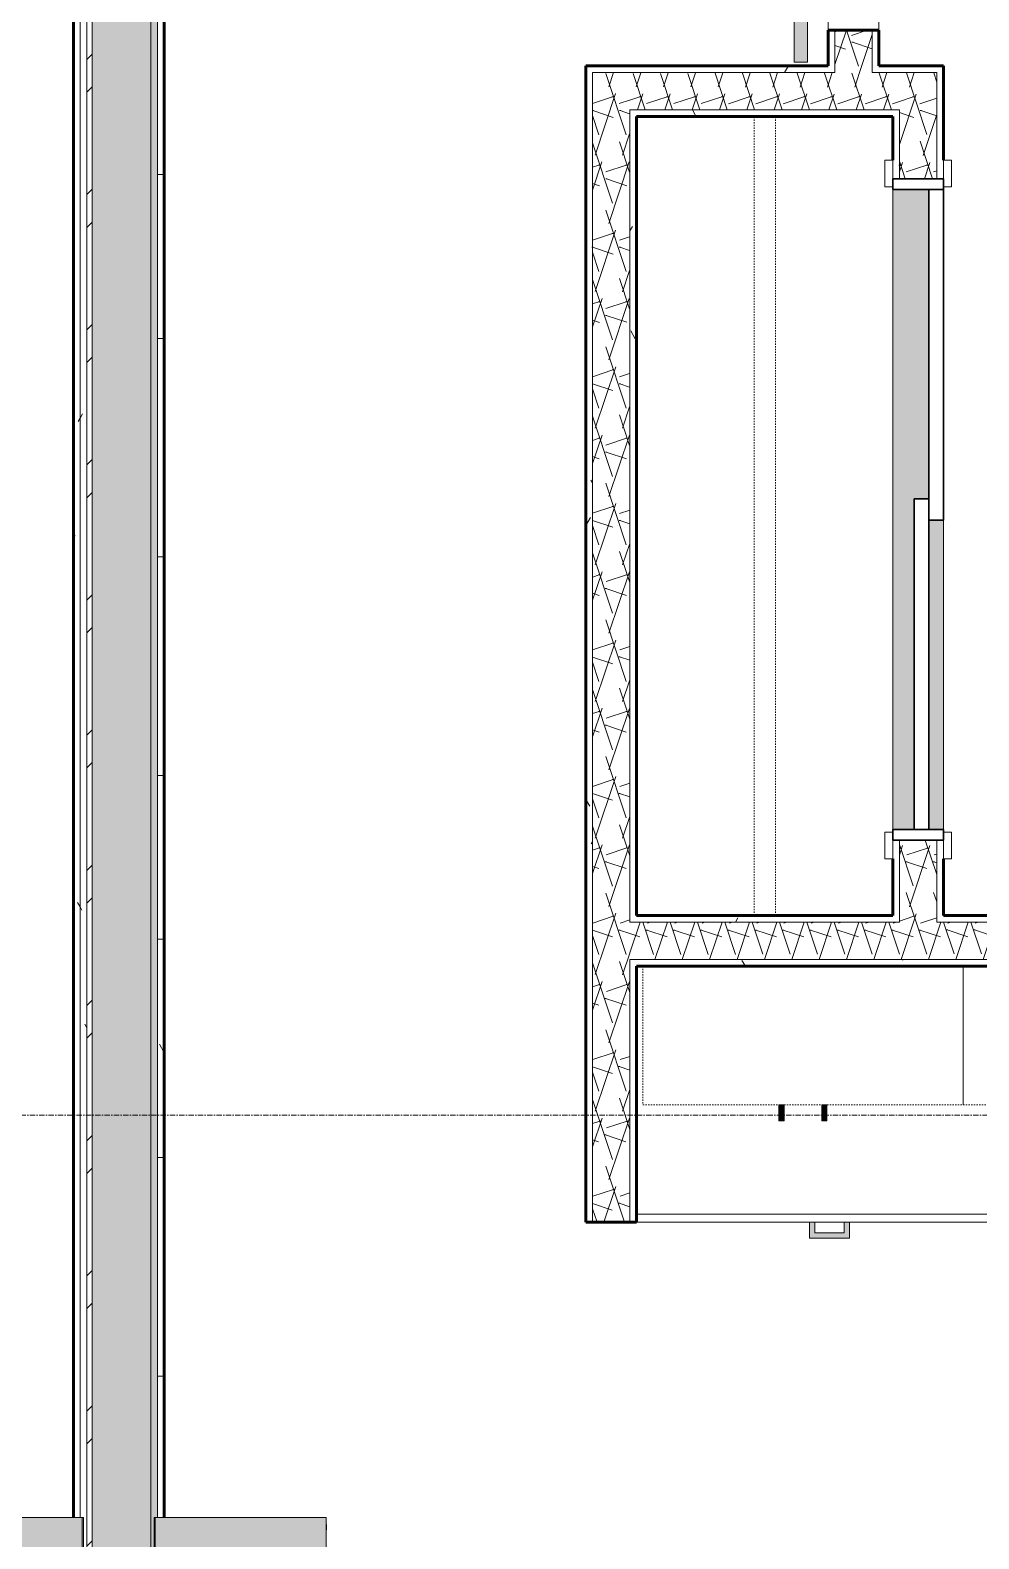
# Model space of a CAD drawing. Header units: inches. Extents: x -4169 to -1846, y 9706 to 12377.
# Drawn here: x -3145.4 to -3056.5, y 10127.5 to 10268.9 of the extents above; entities that cross this region are included whole.
import ezdxf

# ---------------------------------------------------------------- set-up
doc = ezdxf.new("R2010")
doc.units = ezdxf.units.IN
doc.header["$MEASUREMENT"] = 0
doc.linetypes.add('Dash', pattern=[0.25, 0.125, -0.125])
doc.linetypes.add('Grid Line 1_2_', pattern=[0.875, 0.5, -0.125, 0.125, -0.125])
for name, color, linetype, lineweight in [('0-1', 7, 'Continuous', 5), ('0-2', 10, 'Continuous', 18), ('A-DOOR-1', 7, 'Continuous', 9), ('A-DOOR-2', 50, 'Continuous', 30), ('A-DOOR-3', 135, 'Continuous', 18), ('A-DOOR-4', 10, 'Continuous', 18), ('A-DOOR-5', 250, 'Continuous', 60), ('A-DOOR-FRAM-1', 50, 'Continuous', 30), ('A-WALL', 113, 'Continuous', 18), ('A-WALL-1', 8, 'Continuous', 5), ('A-WALL-4', 250, 'Continuous', 60), ('A-WALL-5', 10, 'Continuous', 18), ('A-WALL-PATT-1', 7, 'Continuous', 9), ('A-WALL-PATT-2', 253, 'Continuous', 9), ('A-WALL-PATT-4', 111, 'Continuous', 9), ('I-FURN-1', 7, 'Continuous', 9), ('I-FURN-2', 55, 'Continuous', 9), ('I-FURN-3', 253, 'Continuous', 9), ('I-WALL-2', 2, 'Continuous', 5), ('I-WALL-3', 2, 'Continuous', 60), ('Q-CASE-1', 253, 'Continuous', 9), ('Q-CASE-2', 7, 'Continuous', 9), ('Q-CASE-4', 71, 'Continuous', 9), ('Q-CASE-5', 7, 'Dash', 9), ('Q-CASE-HDLN-1', 7, 'Dash', 9), ('S-GRID-1', 1, 'Grid Line 1_2_', 9)]:
    doc.layers.add(name, color=color, linetype=linetype, lineweight=lineweight)
pattern_1 = [(0, (0, 0), (20.48, 5.12), [0.845, -14.515, 0.845, -14.515, -81.92]), (0, (0, 0), (20.48, 5.12), [-30.72, 0.845, -29.875, 0.845, -14.515, -35.84]), (0, (0, 0), (20.48, 5.12), [-76.8, 0.845, -9.395, 0.845, -24.755]), (120, (7.68, 2.56), (-14.67405, 15.1762003), [0.845, -14.515, 0.845, -14.515, -81.92]), (120, (7.68, 2.56), (-14.67405, 15.1762003), [-30.72, 0.845, -29.875, 0.845, -14.515, -35.84]), (120, (7.68, 2.56), (-14.67405, 15.1762003), [-76.8, 0.845, -9.395, 0.845, -24.755]), (240, (10.24, 12.8), (-5.80595, -20.2962003), [0.845, -14.515, 0.845, -14.515, -81.92]), (240, (10.24, 12.8), (-5.80595, -20.2962003), [-30.72, 0.845, -29.875, 0.845, -14.515, -35.84]), (240, (10.24, 12.8), (-5.80595, -20.2962003), [-76.8, 0.845, -9.395, 0.845, -24.755])]
pattern_2 = [(161.57, (0.32, 0.32), (-2.560496185, -0.000537386), [0, -18.214, 2.022, 0]), (18.43, (-0.32, 0.32), (-2.560496185, 0.000537386), [0, -18.214, 2.022, 0]), (108.43, (0.32, 0.32), (1.27922091, -6.400876726), [6.07, -14.166]), (71.57, (-0.32, 0.32), (1.27922091, 6.400876726), [6.07, -14.166])]

# ---------------------------------------------------------------- blocks, each defined once
blk = doc.blocks.new('Entertainment_Center_14771 - Entertainment_Center_14771-1352616-ENLARGED RCP - 1ST FLOOR PLAN')
at = {"layer": 'I-FURN-3'}
for points in [[(36, 6.12), (-36, 6.12), (-36, 6), (36, 6)], [(36, -10), (36, 6), (-36, 6), (-36, -10), (-18, -10), (-18, -6), (18, -6), (18, -10), (35, -10)], [(-34.85, -10), (-35.34, -10), (-35.31, -10.03), (-34.85, -10.03)], [(-18.66, -10.03), (-18.66, -10), (-19.66, -10), (-19.66, -10.03), (-19, -10.03)], [(19.66, -10.03), (19.66, -10), (18.66, -10), (18.66, -10.03), (19, -10.03)], [(35.34, -10.03), (35.31, -10), (34.85, -10), (34.85, -10.03), (35.31, -10.03)]]:
    blk.add_hatch(color=256, dxfattribs=at).paths.add_polyline_path(points, flags=0)
at = {"layer": 'I-FURN-1'}
for p, q in [((36, 6.12), (-36, 6.12)), ((-36, 6), (-36, 6.12)), ((-36, 6), (36, 6)), ((-36, -10), (-36, 6)), ((-36, 6), (36, 6)), ((36, 6), (36, 6.12)), ((36, 6), (36, -10)), ((18, -6), (-18, -6)), ((-18, -6), (-18, -10)), ((18, -10), (18, -6)), ((-18, -10), (-36, -10)), ((-35.34, -10.03), (-35.34, -10)), ((-34.85, -10.03), (-35.34, -10.03)), ((-34.85, -10), (-34.85, -10.03)), ((-19.66, -10.03), (-19.66, -10)), ((-18.66, -10.03), (-19.66, -10.03)), ((-18.66, -10), (-18.66, -10.03)), ((36, -10), (18, -10)), ((18.66, -10.03), (18.66, -10)), ((19.66, -10.03), (18.66, -10.03)), ((19.66, -10), (19.66, -10.03)), ((34.85, -10.03), (34.85, -10)), ((35.34, -10.03), (34.85, -10.03)), ((35.34, -10), (35.34, -10.03))]:
    blk.add_line(p, q, dxfattribs=at)
blk = doc.blocks.new('Entertainment_Center_14771 - Entertainment_Center_14771-1372851-ENLARGED RCP - 1ST FLOOR PLAN')
at = {"layer": 'I-FURN-2'}
for points in [[(-36, 10), (-36, -6), (36, -6), (36, 10), (18, 10), (18, 6), (-18, 6), (-18, 10), (-35, 10)], [(-35.34, 10.03), (-35.31, 10), (-34.85, 10), (-34.85, 10.03), (-35.31, 10.03)], [(-19.66, 10.03), (-19.66, 10), (-18.66, 10), (-18.66, 10.03), (-19, 10.03)], [(18.66, 10.03), (18.66, 10), (19.66, 10), (19.66, 10.03), (19, 10.03)], [(34.85, 10), (35.34, 10), (35.31, 10.03), (34.85, 10.03)], [(-36, -6.13), (36, -6.13), (36, -6), (-36, -6)]]:
    blk.add_hatch(color=256, dxfattribs=at).paths.add_polyline_path(points, flags=0)
at = {"layer": 'I-FURN-1'}
for p, q in [((-36, -6), (-36, 10)), ((-36, 10), (-18, 10)), ((-35.34, 10), (-35.34, 10.03)), ((-35.34, 10.03), (-34.85, 10.03)), ((-34.85, 10.03), (-34.85, 10)), ((-19.66, 10), (-19.66, 10.03)), ((-19.66, 10.03), (-18.66, 10.03)), ((-18.66, 10.03), (-18.66, 10)), ((-18, 10), (-18, 6)), ((18, 6), (18, 10)), ((18, 10), (36, 10)), ((18.66, 10.03), (19.66, 10.03)), ((18.66, 10), (18.66, 10.03)), ((19.66, 10.03), (19.66, 10)), ((34.85, 10), (34.85, 10.03)), ((34.85, 10.03), (35.34, 10.03)), ((35.34, 10.03), (35.34, 10)), ((36, 10), (36, -6)), ((-18, 6), (18, 6)), ((36, -6), (-36, -6)), ((-36, -6.13), (-36, -6)), ((36, -6), (-36, -6)), ((-36, -6.13), (36, -6.13)), ((36, -6.13), (36, -6))]:
    blk.add_line(p, q, dxfattribs=at)
blk = doc.blocks.new('SLIDING - FLUSH - 5-0 x 6-8-2636081-ENLARGED RCP - 1ST FLOOR PLAN')
at = {"layer": 'A-DOOR-1'}
for p, q in [((-30.25, 3), (-32.75, 3)), ((-32.75, 3), (-32.75, 2.25)), ((-30.25, 2.25), (-30.25, 3)), ((32.75, 3), (30.25, 3)), ((30.25, 3), (30.25, 2.25)), ((32.75, 2.25), (32.75, 3)), ((-32.75, 2.25), (-30.25, 2.25)), ((30.25, 2.25), (32.75, 2.25)), ((-30.25, -2.5), (-32.75, -2.5)), ((-32.75, -2.5), (-32.75, -3.25)), ((-30.25, -3.25), (-30.25, -2.5)), ((32.75, -2.5), (30.25, -2.5)), ((30.25, -2.5), (30.25, -3.25)), ((32.75, -3.25), (32.75, -2.5)), ((-32.75, -3.25), (-30.25, -3.25)), ((30.25, -3.25), (32.75, -3.25))]:
    blk.add_line(p, q, dxfattribs=at)
at = {"layer": 'A-DOOR-2'}
for p, q in [((1, 2.25), (-30, 2.25)), ((-30, 2.25), (-30, 0.88)), ((1, 0.88), (1, 2.25)), ((-30, 0.88), (1, 0.88)), ((30, 0.88), (-1, 0.88)), ((-1, 0.88), (-1, -0.5)), ((30, -0.5), (30, 0.88)), ((-1, -0.5), (30, -0.5))]:
    blk.add_line(p, q, dxfattribs=at)
at = {"layer": 'A-DOOR-FRAM-1'}
for p, q in [((-30, 2.25), (-31, 2.25)), ((-31, 2.25), (-31, -2.5)), ((-30, -2.5), (-30, 2.25)), ((30, 2.25), (30, -2.5)), ((31, 2.25), (30, 2.25)), ((31, -2.5), (31, 2.25)), ((-31, -2.5), (-30, -2.5)), ((30, -2.5), (31, -2.5))]:
    blk.add_line(p, q, dxfattribs=at)
blk = doc.blocks.new('BARN - FLUSH - 3-0 x 7-0 BARN DOOR-2638558-ENLARGED RCP - 1ST FLOOR PLAN')
at = {"layer": 'A-DOOR-3'}
for points in [[(-21, -5.82), (-21, -4.07), (-57, -4.07), (-57, -5.82), (-22.54, -5.82)], [(-58.5, -6), (-58.5, -5.67), (-60, -5.67), (-60, -6)], [(-22.23, -6), (-22.23, -5.82), (-23.73, -5.82), (-23.73, -6), (-22.54, -6)]]:
    blk.add_hatch(color=256, dxfattribs=at).paths.add_polyline_path(points, flags=0)
h = blk.add_hatch(color=256, dxfattribs=at)
h.paths.add_polyline_path([(21, -4.51), (21, -4.32), (-21, -4.34), (-21, -4.95), (21, -4.95), (21, -4.64)], flags=0)
h.paths.add_polyline_path([(-57, -4.32), (-60, -4.34), (-60, -4.95), (-57, -4.95), (-57, -4.34)], flags=0)
h = blk.add_hatch(color=256, dxfattribs=at)
h.paths.add_polyline_path([(21, -5.39), (21, -4.95), (-21, -4.95), (-21, -5.57), (21, -5.55), (21, -5.49)], flags=0)
h.paths.add_polyline_path([(-57, -5.57), (-57, -4.95), (-60, -4.95), (-60, -5.57)], flags=0)
at = {"layer": 'A-DOOR-4'}
for p, q in [((-57, -5.82), (-57, -4.07)), ((-57, -4.07), (-21, -4.07)), ((-21, -4.07), (-21, -5.82)), ((-60, -4.32), (-57, -4.32)), ((-60, -4.32), (-60, -4.95)), ((-60, -4.95), (-60, -5.57)), ((-57, -5.57), (-60, -5.57)), ((-21, -4.32), (21, -4.32)), ((21, -5.57), (-21, -5.57)), ((21, -4.95), (21, -4.32)), ((21, -5.57), (21, -4.95)), ((-21, -5.82), (-57, -5.82))]:
    blk.add_line(p, q, dxfattribs=at)
at = {"layer": 'A-DOOR-5'}
for p, q in [((-60, -6), (-60, -5.67)), ((-60, -5.67), (-58.5, -5.67)), ((-58.5, -6), (-60, -6)), ((-58.5, -5.67), (-58.5, -6)), ((-23.73, -6), (-23.73, -5.82)), ((-22.23, -6), (-23.73, -6)), ((-22.23, -5.82), (-22.23, -6))]:
    blk.add_line(p, q, dxfattribs=at)
blk = doc.blocks.new('OD_CW_Closet - OD_CW_Closet-2503595-ENLARGED RCP - 1ST FLOOR PLAN')
at = {"layer": 'Q-CASE-HDLN-1'}
for p, q in [((0.74, 13), (75.64, 13)), ((0.74, 11), (75.64, 11)), ((8.8, 0), (68.8, 0))]:
    blk.add_line(p, q, dxfattribs=at)
blk = doc.blocks.new('OD_CW_Countertop - OD_CW_Countertop-2436483-ENLARGED RCP - 1ST FLOOR PLAN')
at = {"layer": 'Q-CASE-HDLN-1'}
for p, q in [((0.74, 0), (16.95, 0)), ((17.45, 0), (20.2, 0)), ((20.7, 0), (36.83, 0)), ((93.83, 0), (102.45, 0)), ((102.95, 0), (105.7, 0)), ((106.2, 0), (116.84, 0)), ((117.33, 0), (149.58, 0))]:
    blk.add_line(p, q, dxfattribs=at)
blk = doc.blocks.new('Base Cabinet 3 Drawer 230 - Base Cabinet 3 Drawer 230 36_-2567957-ENLARGED RCP - 1ST FLOOR PLAN')
at = {"layer": 'Q-CASE-4'}
blk.add_hatch(color=256, dxfattribs=at).paths.add_polyline_path([(2.61, -25.5), (2.61, -24), (2.11, -24), (2.11, -25), (-0.64, -25), (-0.64, -24), (-1.14, -24), (-1.14, -25.5)], flags=0)
at = {"layer": 'Q-CASE-2'}
for p, q in [((-17.26, -23.25), (-17.26, 0)), ((-17.26, 0), (18.74, 0)), ((18.74, 0), (18.74, -23.25)), ((-17.26, -23.25), (-17.26, -24)), ((18.74, -23.25), (-17.26, -23.25)), ((-17.26, -24), (18.74, -24)), ((-0.64, -24), (-1.14, -24)), ((-1.14, -25.5), (-1.14, -24)), ((-0.64, -25), (-0.64, -24)), ((2.11, -25), (2.11, -24)), ((2.11, -24), (2.61, -24)), ((2.61, -24), (2.61, -25.5)), ((18.74, -24), (18.74, -23.25)), ((-0.64, -25), (2.11, -25)), ((2.61, -25.5), (-1.14, -25.5))]:
    blk.add_line(p, q, dxfattribs=at)
blk = doc.blocks.new('300 Series Wall Hung Cabinet_302 - 30_ X 27_-V64-ENLARGED RCP - 1ST FLOOR PLAN')
at = {"layer": 'Q-CASE-5'}
for p, q in [((-15, -2.38), (-15, -15.38)), ((15, -7.47), (15, -2.38)), ((-15, -15.38), (-9.5, -15.38))]:
    blk.add_line(p, q, dxfattribs=at)
blk = doc.blocks.new('300 Series Wall Hung Cabinet_302 - 30_ X 27_-2569782-ENLARGED RCP - 1ST FLOOR PLAN')
at = {"layer": 'Q-CASE-1'}
for points in [[(-2.25, -16.87), (-1.76, -16.87), (-1.76, -15.38), (-2.25, -15.38)], [(1.75, -16.87), (2.24, -16.87), (2.24, -15.38), (1.75, -15.38)]]:
    blk.add_hatch(color=256, dxfattribs=at).paths.add_polyline_path(points, flags=0)
at = {"layer": 'Q-CASE-2'}
for p, q in [((-1.76, -15.38), (-2.25, -15.38)), ((-2.25, -15.38), (-2.25, -16.87)), ((-1.76, -16.87), (-1.76, -15.38)), ((2.24, -15.38), (1.75, -15.38)), ((1.75, -15.38), (1.75, -16.87)), ((2.24, -16.87), (2.24, -15.38)), ((-2.25, -16.87), (-1.76, -16.87)), ((1.75, -16.87), (2.24, -16.87))]:
    blk.add_line(p, q, dxfattribs=at)
at = {"layer": 'Q-CASE-5'}
for p, q in [((-15, -2.38), (-15, -15.38)), ((15, -15.38), (15, -2.38)), ((-15, -15.38), (15, -15.38))]:
    blk.add_line(p, q, dxfattribs=at)
blk = doc.blocks.new('CTR - 1st Phase - Unit Layouts_rvt-1-ENLARGED RCP - 1ST FLOOR PLAN')
at = {"layer": 'A-WALL-1'}
h = blk.add_hatch(color=256, dxfattribs=at)
h.paths.add_polyline_path([(-3061.24, 10193.98), (-3059.86, 10193.98), (-3059.86, 10222.98), (-3061.24, 10222.98)], flags=0)
h.paths.add_polyline_path([(-3062.61, 10193.98), (-3062.61, 10224.98), (-3061.24, 10224.98), (-3061.24, 10253.98), (-3064.61, 10253.98), (-3064.61, 10193.98), (-3063.99, 10193.98)], flags=0)
at = {"layer": 'A-WALL-PATT-1'}
h = blk.add_hatch(dxfattribs=at)
h.set_pattern_fill('FP_1', color=256, style=0, pattern_type=2)
h.set_pattern_definition(pattern_1)
h.paths.add_polyline_path([(-3070.03, 10265.57), (-3070.03, 10268.91), (-3070.65, 10268.91), (-3070.65, 10265.57)], flags=0)
h.paths.add_polyline_path([(-3070.65, 10304.91), (-3070.03, 10304.91), (-3070.03, 10356.04), (-3070.65, 10356.04), (-3070.65, 10309.45)], flags=0)
h = blk.add_hatch(dxfattribs=at)
h.set_pattern_fill('FP_1', color=256, style=0, pattern_type=2)
h.set_pattern_definition(pattern_1)
h.paths.add_polyline_path([(-3066.53, 10265.57), (-3065.9, 10265.57), (-3065.9, 10268.91), (-3066.53, 10268.91)], flags=0)
h.paths.add_polyline_path([(-3066.53, 10304.91), (-3065.9, 10304.91), (-3065.9, 10308.28), (-3066.53, 10308.28), (-3066.53, 10307.65)], flags=0)
h.paths.add_polyline_path([(-3065.9, 10311.78), (-3065.9, 10356.04), (-3066.53, 10356.04), (-3066.53, 10311.78)], flags=0)
h = blk.add_hatch(dxfattribs=at)
h.set_pattern_fill('FP_1', color=256, style=0, pattern_type=2)
h.set_pattern_definition(pattern_1)
h.paths.add_polyline_path([(-3092.76, 10157.16), (-3092.74, 10157.16), (-3092.76, 10265.57), (-3093.36, 10265.57), (-3093.36, 10157.16)], flags=0)
h = blk.add_hatch(dxfattribs=at)
h.set_pattern_fill('FP_1', color=256, style=0, pattern_type=2)
h.set_pattern_definition(pattern_1)
h.paths.add_polyline_path([(-3089.24, 10264.94), (-3070.03, 10264.94), (-3070.03, 10265.57), (-3092.74, 10265.57), (-3092.74, 10264.94)], flags=0)
h.paths.add_polyline_path([(-3065.9, 10264.94), (-3060.49, 10264.94), (-3060.49, 10265.57), (-3066.53, 10265.57), (-3066.53, 10264.94)], flags=0)
h = blk.add_hatch(dxfattribs=at)
h.set_pattern_fill('FP_1', color=256, style=0, pattern_type=2)
h.set_pattern_definition(pattern_1)
h.paths.add_polyline_path([(-3089.24, 10157.16), (-3088.61, 10157.16), (-3088.61, 10181.79), (-3089.24, 10181.79), (-3089.24, 10168.7)], flags=0)
h.paths.add_polyline_path([(-3088.61, 10185.29), (-3088.61, 10261.44), (-3089.24, 10261.44), (-3089.24, 10185.29)], flags=0)
h = blk.add_hatch(dxfattribs=at)
h.set_pattern_fill('FP_1', color=256, style=0, pattern_type=2)
h.set_pattern_definition(pattern_1)
h.paths.add_polyline_path([(-3067.43, 10260.82), (-3064.61, 10260.82), (-3064.61, 10261.44), (-3088.61, 10261.44), (-3088.61, 10260.82), (-3070.03, 10260.82)], flags=0)
h = blk.add_hatch(dxfattribs=at)
h.set_pattern_fill('FP_1', color=256, style=0, pattern_type=2)
h.set_pattern_definition(pattern_1)
h.paths.add_polyline_path([(-2957.69, 10185.29), (-2939.77, 10185.3), (-2939.77, 10185.91), (-3060.49, 10185.91), (-3060.49, 10185.29), (-2991.46, 10185.29)], flags=0)
h.paths.add_polyline_path([(-3088.61, 10185.29), (-3063.99, 10185.29), (-3063.99, 10185.91), (-3088.61, 10185.91)], flags=0)
h = blk.add_hatch(dxfattribs=at)
h.set_pattern_fill('FP_1', color=256, style=0, pattern_type=2)
h.set_pattern_definition(pattern_1)
h.paths.add_polyline_path([(-2995.52, 10181.16), (-2939.77, 10181.16), (-2939.77, 10181.79), (-3088.61, 10181.79), (-3088.61, 10181.16), (-3008.34, 10181.16)], flags=0)
at = {"layer": 'A-WALL-PATT-2'}
h = blk.add_hatch(dxfattribs=at)
h.set_pattern_fill('FP_2', color=256, style=0, pattern_type=2)
h.set_pattern_definition(pattern_2)
h.paths.add_polyline_path([(-3067.43, 10264.94), (-3066.53, 10264.94), (-3066.53, 10268.91), (-3070.03, 10268.91), (-3070.03, 10264.94), (-3068.07, 10264.94)], flags=0)
h.paths.add_polyline_path([(-3070.03, 10304.91), (-3066.53, 10304.91), (-3066.53, 10356.04), (-3070.03, 10356.04), (-3070.03, 10309.45)], flags=0)
h = blk.add_hatch(dxfattribs=at)
h.set_pattern_fill('FP_2', color=256, style=0, pattern_type=2)
h.set_pattern_definition(pattern_2)
h.paths.add_polyline_path([(-3092.74, 10157.16), (-3089.24, 10157.16), (-3089.27, 10264.94), (-3092.74, 10264.94), (-3092.74, 10168.7)], flags=0)
h = blk.add_hatch(dxfattribs=at)
h.set_pattern_fill('FP_2', color=256, style=0, pattern_type=2)
h.set_pattern_definition(pattern_2)
h.paths.add_polyline_path([(-3063.99, 10261.44), (-3063.99, 10264.94), (-3089.24, 10264.92), (-3089.24, 10261.44), (-3064.61, 10261.44)], flags=0)
h = blk.add_hatch(dxfattribs=at)
h.set_pattern_fill('FP_2', color=256, style=0, pattern_type=2)
h.set_pattern_definition(pattern_2)
h.paths.add_polyline_path([(-3060.49, 10185.29), (-3060.49, 10192.98), (-3063.99, 10192.98), (-3063.99, 10185.29)], flags=0)
h.paths.add_polyline_path([(-3060.49, 10254.98), (-3060.49, 10264.94), (-3063.99, 10264.94), (-3063.99, 10254.98)], flags=0)
h = blk.add_hatch(dxfattribs=at)
h.set_pattern_fill('FP_2', color=256, style=0, pattern_type=2)
h.set_pattern_definition(pattern_2)
h.paths.add_polyline_path([(-2952.45, 10181.79), (-2938.02, 10181.81), (-2938.02, 10185.29), (-3089.24, 10185.29), (-3089.24, 10181.79), (-2957.69, 10181.79)], flags=0)
at = {"layer": 'A-WALL-4'}
for p, q in [((-3070.65, 10265.57), (-3070.65, 10268.91)), ((-3070.65, 10268.91), (-3065.9, 10268.91)), ((-3065.9, 10268.91), (-3065.9, 10265.57)), ((-3093.36, 10157.16), (-3093.36, 10265.57)), ((-3093.36, 10265.57), (-3092.74, 10265.57)), ((-3092.74, 10265.57), (-3088.61, 10265.57)), ((-3088.61, 10265.57), (-3070.65, 10265.57)), ((-3065.9, 10265.57), (-3064.61, 10265.57)), ((-3064.61, 10265.57), (-3060.49, 10265.57)), ((-3060.49, 10265.57), (-3059.86, 10265.57)), ((-3059.86, 10265.57), (-3059.86, 10256.73)), ((-3088.61, 10260.82), (-3088.61, 10185.91)), ((-3064.61, 10260.82), (-3088.61, 10260.82)), ((-3064.61, 10256.73), (-3064.61, 10260.82)), ((-3064.61, 10185.91), (-3064.61, 10191.23)), ((-3059.86, 10191.23), (-3059.86, 10185.91)), ((-3088.61, 10185.91), (-3064.61, 10185.91)), ((-3059.86, 10185.91), (-2937.27, 10185.91)), ((-2937.27, 10181.16), (-3088.61, 10181.16)), ((-3088.61, 10181.16), (-3088.61, 10157.16)), ((-3088.61, 10157.16), (-3093.36, 10157.16))]:
    blk.add_line(p, q, dxfattribs=at)
at = {"layer": 'A-WALL-5'}
for p, q in [((-3070.65, 10304.91), (-3070.65, 10268.91)), ((-3065.9, 10268.91), (-3065.9, 10304.91)), ((-3070.03, 10268.91), (-3070.03, 10265.57)), ((-3066.53, 10268.91), (-3066.53, 10265.57)), ((-3070.03, 10265.57), (-3070.03, 10264.94)), ((-3066.53, 10265.57), (-3066.53, 10264.94)), ((-3092.74, 10157.16), (-3092.74, 10264.94)), ((-3089.24, 10264.94), (-3092.74, 10264.94)), ((-3088.61, 10264.94), (-3089.24, 10264.94)), ((-3070.03, 10264.94), (-3088.61, 10264.94)), ((-3064.61, 10264.94), (-3066.53, 10264.94)), ((-3063.99, 10264.94), (-3064.61, 10264.94)), ((-3060.49, 10264.94), (-3063.99, 10264.94)), ((-3060.49, 10264.94), (-3060.49, 10254.98)), ((-3089.24, 10185.29), (-3089.24, 10261.44)), ((-3088.61, 10261.44), (-3089.24, 10261.44)), ((-3064.61, 10261.44), (-3088.61, 10261.44)), ((-3063.99, 10261.44), (-3064.61, 10261.44)), ((-3063.99, 10261.44), (-3063.99, 10254.98)), ((-3064.61, 10253.98), (-3064.61, 10193.98)), ((-3059.86, 10193.98), (-3059.86, 10222.98)), ((-3063.99, 10192.98), (-3063.99, 10185.91)), ((-3060.49, 10192.98), (-3060.49, 10185.91)), ((-3088.61, 10185.29), (-3089.24, 10185.29)), ((-3063.99, 10185.29), (-3088.61, 10185.29)), ((-3063.99, 10185.91), (-3063.99, 10185.29)), ((-3060.49, 10185.91), (-3060.49, 10185.29)), ((-2937.27, 10185.29), (-3060.49, 10185.29)), ((-3088.61, 10181.79), (-3089.24, 10181.79)), ((-3089.24, 10157.16), (-3089.24, 10181.79)), ((-2937.27, 10181.79), (-3088.61, 10181.79))]:
    blk.add_line(p, q, dxfattribs=at)
at = {"layer": '0-2'}
for name, p, rotation in [('BARN - FLUSH - 3-0 x 7-0 BARN DOOR-2638558-ENLARGED RCP - 1ST FLOOR PLAN', (-3068.28, 10286.91), 270.0000000000114), ('OD_CW_Closet - OD_CW_Closet-2503595-ENLARGED RCP - 1ST FLOOR PLAN', (-3064.61, 10185.18), 89.99999999999972), ('SLIDING - FLUSH - 5-0 x 6-8-2636081-ENLARGED RCP - 1ST FLOOR PLAN', (-3062.11, 10223.98), 270.0000000000176), ('Entertainment_Center_14771 - Entertainment_Center_14771-1372851-ENLARGED RCP - 1ST FLOOR PLAN', (-3146.55, 10093.48), 90.00000000001032), ('Entertainment_Center_14771 - Entertainment_Center_14771-1352616-ENLARGED RCP - 1ST FLOOR PLAN', (-3127.7, 10093.48), 89.99999999998968)]:
    blk.add_blockref(name, p, dxfattribs=dict(at, rotation=rotation))
for name, p in [('Base Cabinet 3 Drawer 230 - Base Cabinet 3 Drawer 230 36_-2567957-ENLARGED RCP - 1ST FLOOR PLAN', (-3071.26, 10181.16)), ('300 Series Wall Hung Cabinet_302 - 30_ X 27_-2569782-ENLARGED RCP - 1ST FLOOR PLAN', (-3073.02, 10183.54)), ('300 Series Wall Hung Cabinet_302 - 30_ X 27_-V64-ENLARGED RCP - 1ST FLOOR PLAN', (-3043.02, 10183.54)), ('OD_CW_Countertop - OD_CW_Countertop-2436483-ENLARGED RCP - 1ST FLOOR PLAN', (-3089.35, 10157.16))]:
    blk.add_blockref(name, p, dxfattribs=at)
blk = doc.blocks.new('CTR - 1st Phase - Shell_rvt-1-ENLARGED RCP - 1ST FLOOR PLAN')
at = {"layer": 'S-GRID-1'}
blk.add_line((-1846.46, 10167.19), (-4136.46, 10167.19), dxfattribs=at)

msp = doc.modelspace()

# ---------------------------------------------------------------- hatches: boundary and pattern name
at = {"layer": 'A-WALL-PATT-4'}
h = msp.add_hatch(dxfattribs=at)
h.set_pattern_fill('FP_1', color=256, style=0, pattern_type=2)
h.set_pattern_definition(pattern_1)
h.paths.add_polyline_path([(-3140.75, 10018.09), (-3140.75, 10057.48), (-3141.37, 10057.48), (-3141.37, 10018.09)], flags=0)
h.paths.add_polyline_path([(-3141.37, 10129.48), (-3140.75, 10129.48), (-3140.75, 10356.04), (-3141.37, 10356.04), (-3141.37, 10148.59)], flags=0)
h.paths.add_polyline_path([(-3140.75, 10362.66), (-3140.75, 10363.16), (-3141.37, 10363.16), (-3141.37, 10362.66), (-3140.75, 10362.66)], flags=0)
h = msp.add_hatch(dxfattribs=at)
h.set_pattern_fill('FP_1', color=256, style=0, pattern_type=2)
h.set_pattern_definition(pattern_1)
h.paths.add_polyline_path([(-3140.75, 10018.09), (-3140.12, 10018.09), (-3140.12, 10356.04), (-3140.75, 10356.04), (-3140.75, 10129.48), (-3140.42, 10129.48), (-3140.42, 10057.48), (-3140.75, 10057.48), (-3140.75, 10027.94)], flags=0)
h.paths.add_polyline_path([(-3140.75, 10362.04), (-3140.12, 10362.04), (-3140.12, 10362.66), (-3140.75, 10362.66)], flags=0)
h = msp.add_hatch(dxfattribs=at)
h.set_pattern_fill('FP_26', color=256, style=0, pattern_type=2)
h.set_pattern_definition([(45, (0, 0), (-6.335677, 6.335677), []), (45, (0, 9.6), (-6.335677, 6.335677), [])])
h.paths.add_polyline_path([(-3139.62, 10018.09), (-3139.62, 10356.04), (-3140.12, 10356.04), (-3140.12, 10018.09)], flags=0)
h.paths.add_polyline_path([(-3139.62, 10361.54), (-3139.62, 10362.04), (-3140.12, 10362.04), (-3140.12, 10361.54)], flags=0)
h = msp.add_hatch(dxfattribs=at)
h.set_pattern_fill('FP_2', color=256, style=0, pattern_type=2)
h.set_pattern_definition(pattern_2)
h.paths.add_polyline_path([(-3134.12, 10018.09), (-3134.12, 10361.54), (-3139.62, 10361.54), (-3139.62, 10018.09)], flags=0)
h = msp.add_hatch(dxfattribs=at)
h.set_pattern_fill('FP_1', color=256, style=0, pattern_type=2)
h.set_pattern_definition(pattern_1)
h.paths.add_polyline_path([(-3132.87, 10018.09), (-3132.87, 10057.48), (-3133.5, 10057.48), (-3133.5, 10018.09)], flags=0)
h.paths.add_polyline_path([(-3132.87, 10129.48), (-3132.87, 10356.04), (-3133.5, 10356.04), (-3133.5, 10129.48), (-3133.29, 10129.48)], flags=0)
at = {"layer": 'I-WALL-2'}
msp.add_hatch(color=256, dxfattribs=at).paths.add_polyline_path([(-3133.5, 10018.09), (-3133.5, 10057.48), (-3133.82, 10057.48), (-3133.82, 10129.48), (-3133.5, 10129.48), (-3133.5, 10356.04), (-3134.12, 10356.04), (-3134.12, 10018.09)], flags=0)

# ---------------------------------------------------------------- linework, layer by layer
at = {"layer": 'A-WALL'}
for p, q in [((-3140.75, 10356.04), (-3140.75, 10129.48)), ((-3140.12, 10356.04), (-3140.12, 10018.09)), ((-3139.62, 10356.04), (-3139.62, 10018.09)), ((-3134.12, 10356.04), (-3134.12, 10018.09)), ((-3133.5, 10356.04), (-3133.5, 10129.48))]:
    msp.add_line(p, q, dxfattribs=at)
at = {"layer": 'I-WALL-3'}
for p, q in [((-3141.37, 10129.48), (-3141.37, 10355.41)), ((-3132.87, 10355.41), (-3132.87, 10129.48))]:
    msp.add_line(p, q, dxfattribs=at)

# ---------------------------------------------------------------- block references
at = {"layer": '0-1'}
for name in ['CTR - 1st Phase - Shell_rvt-1-ENLARGED RCP - 1ST FLOOR PLAN', 'CTR - 1st Phase - Unit Layouts_rvt-1-ENLARGED RCP - 1ST FLOOR PLAN']:
    msp.add_blockref(name, (0, 0), dxfattribs=at)

doc.saveas('drawing.dxf')
